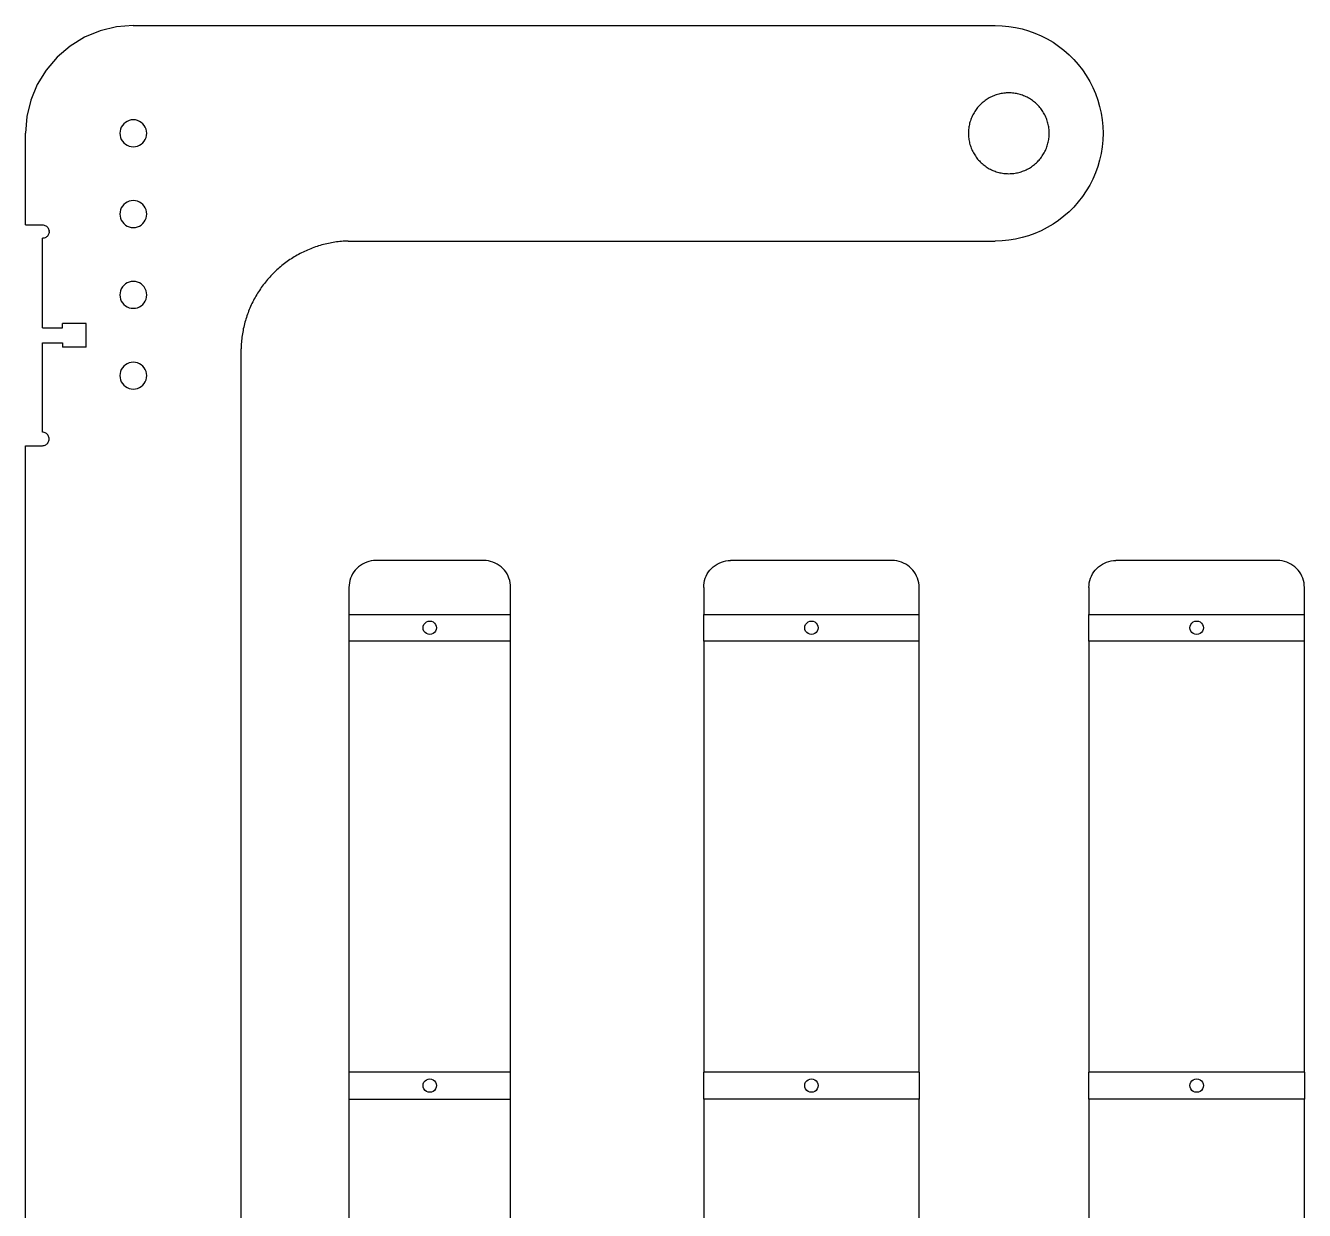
# Model space of a CAD drawing. Extents: x -24.7 to 24.7, y -45.9 to 45.9.
# Drawn here: x 0.98 to 24.72, y -23.93 to -1.93 of the extents above; entities that cross this region are included whole.
import ezdxf

# ---------------------------------------------------------------- set-up
doc = ezdxf.new("R2010")
doc.units = 0
doc.header["$MEASUREMENT"] = 0
doc.layers.get('0').update_dxf_attribs({"linetype": 'CONTINUOUS'})

msp = doc.modelspace()

# ---------------------------------------------------------------- linework, layer by layer
for p, q in [((2.363, -2.026), (2.073, -2.146)), ((2.668, -1.953), (2.363, -2.026)), ((2.981, -1.928), (2.668, -1.953)), ((18.981, -1.928), (19.107, -1.932)), ((19.107, -1.932), (19.232, -1.944)), ((19.232, -1.944), (19.356, -1.963)), ((19.356, -1.963), (19.479, -1.991)), ((19.479, -1.991), (19.599, -2.026)), ((19.599, -2.026), (19.717, -2.068)), ((19.717, -2.068), (19.833, -2.118)), ((19.833, -2.118), (19.945, -2.175)), ((1.806, -2.31), (1.567, -2.514)), ((2.073, -2.146), (1.806, -2.31)), ((19.945, -2.175), (20.053, -2.239)), ((20.053, -2.239), (20.157, -2.31)), ((20.157, -2.31), (20.256, -2.387)), ((1.567, -2.514), (1.363, -2.753)), ((20.256, -2.387), (20.35, -2.47)), ((20.35, -2.47), (20.439, -2.559)), ((20.439, -2.559), (20.522, -2.653)), ((1.363, -2.753), (1.199, -3.02)), ((20.522, -2.653), (20.599, -2.752)), ((20.599, -2.752), (20.67, -2.856)), ((1.199, -3.02), (1.079, -3.31)), ((20.67, -2.856), (20.734, -2.964)), ((20.734, -2.964), (20.791, -3.076)), ((20.791, -3.076), (20.841, -3.192)), ((1.079, -3.31), (1.006, -3.616)), ((18.79, -3.321), (18.772, -3.335)), ((18.81, -3.308), (18.79, -3.321)), ((18.829, -3.295), (18.81, -3.308)), ((18.849, -3.282), (18.829, -3.295)), ((18.87, -3.271), (18.849, -3.282)), ((18.891, -3.26), (18.87, -3.271)), ((18.912, -3.249), (18.891, -3.26)), ((18.933, -3.239), (18.912, -3.249)), ((18.955, -3.23), (18.933, -3.239)), ((18.977, -3.222), (18.955, -3.23)), ((18.999, -3.215), (18.977, -3.222)), ((19.022, -3.208), (18.999, -3.215)), ((19.045, -3.201), (19.022, -3.208)), ((19.068, -3.196), (19.045, -3.201)), ((19.091, -3.191), (19.068, -3.196)), ((19.114, -3.187), (19.091, -3.191)), ((19.137, -3.184), (19.114, -3.187)), ((19.161, -3.181), (19.137, -3.184)), ((19.184, -3.179), (19.161, -3.181)), ((19.208, -3.178), (19.184, -3.179)), ((19.231, -3.178), (19.208, -3.178)), ((19.255, -3.178), (19.231, -3.178)), ((19.278, -3.179), (19.255, -3.178)), ((19.302, -3.181), (19.278, -3.179)), ((19.325, -3.184), (19.302, -3.181)), ((19.349, -3.187), (19.325, -3.184)), ((19.372, -3.191), (19.349, -3.187)), ((19.395, -3.196), (19.372, -3.191)), ((19.418, -3.201), (19.395, -3.196)), ((19.44, -3.208), (19.418, -3.201)), ((19.463, -3.215), (19.44, -3.208)), ((19.485, -3.222), (19.463, -3.215)), ((19.507, -3.23), (19.485, -3.222)), ((19.529, -3.239), (19.507, -3.23)), ((19.551, -3.249), (19.529, -3.239)), ((19.572, -3.26), (19.551, -3.249)), ((19.593, -3.271), (19.572, -3.26)), ((19.613, -3.282), (19.593, -3.271)), ((19.633, -3.295), (19.613, -3.282)), ((19.653, -3.308), (19.633, -3.295)), ((19.672, -3.321), (19.653, -3.308)), ((19.691, -3.335), (19.672, -3.321)), ((20.841, -3.192), (20.883, -3.31)), ((20.883, -3.31), (20.918, -3.43)), ((18.586, -3.546), (18.574, -3.566)), ((18.598, -3.526), (18.586, -3.546)), ((18.611, -3.506), (18.598, -3.526)), ((18.624, -3.487), (18.611, -3.506)), ((18.639, -3.468), (18.624, -3.487)), ((18.653, -3.45), (18.639, -3.468)), ((18.669, -3.432), (18.653, -3.45)), ((18.685, -3.414), (18.669, -3.432)), ((18.701, -3.397), (18.685, -3.414)), ((18.718, -3.381), (18.701, -3.397)), ((18.735, -3.365), (18.718, -3.381)), ((18.753, -3.35), (18.735, -3.365)), ((18.772, -3.335), (18.753, -3.35)), ((19.709, -3.35), (19.691, -3.335)), ((19.727, -3.365), (19.709, -3.35)), ((19.745, -3.381), (19.727, -3.365)), ((19.762, -3.397), (19.745, -3.381)), ((19.778, -3.414), (19.762, -3.397)), ((19.794, -3.432), (19.778, -3.414)), ((19.809, -3.45), (19.794, -3.432)), ((19.824, -3.468), (19.809, -3.45)), ((19.838, -3.487), (19.824, -3.468)), ((19.852, -3.506), (19.838, -3.487)), ((19.864, -3.526), (19.852, -3.506)), ((19.877, -3.546), (19.864, -3.526)), ((19.888, -3.566), (19.877, -3.546)), ((20.918, -3.43), (20.946, -3.553)), ((20.946, -3.553), (20.965, -3.677)), ((1.006, -3.616), (0.981, -3.928)), ((2.779, -3.781), (2.758, -3.815)), ((2.804, -3.752), (2.779, -3.781)), ((2.834, -3.726), (2.804, -3.752)), ((2.868, -3.706), (2.834, -3.726)), ((2.904, -3.691), (2.868, -3.706)), ((2.942, -3.681), (2.904, -3.691)), ((2.981, -3.678), (2.942, -3.681)), ((3.02, -3.681), (2.981, -3.678)), ((3.058, -3.691), (3.02, -3.681)), ((3.095, -3.706), (3.058, -3.691)), ((3.128, -3.726), (3.095, -3.706)), ((3.158, -3.752), (3.128, -3.726)), ((3.183, -3.781), (3.158, -3.752)), ((3.204, -3.815), (3.183, -3.781)), ((18.495, -3.787), (18.49, -3.81)), ((18.499, -3.764), (18.495, -3.787)), ((18.505, -3.741), (18.499, -3.764)), ((18.511, -3.719), (18.505, -3.741)), ((18.518, -3.696), (18.511, -3.719)), ((18.526, -3.674), (18.518, -3.696)), ((18.534, -3.652), (18.526, -3.674)), ((18.543, -3.63), (18.534, -3.652)), ((18.553, -3.608), (18.543, -3.63)), ((18.563, -3.587), (18.553, -3.608)), ((18.574, -3.566), (18.563, -3.587)), ((19.899, -3.587), (19.888, -3.566)), ((19.91, -3.608), (19.899, -3.587)), ((19.92, -3.63), (19.91, -3.608)), ((19.929, -3.652), (19.92, -3.63)), ((19.937, -3.674), (19.929, -3.652)), ((19.945, -3.696), (19.937, -3.674)), ((19.951, -3.719), (19.945, -3.696)), ((19.958, -3.741), (19.951, -3.719)), ((19.963, -3.764), (19.958, -3.741)), ((19.968, -3.787), (19.963, -3.764)), ((19.972, -3.81), (19.968, -3.787)), ((20.965, -3.677), (20.977, -3.802)), ((2.734, -3.889), (2.731, -3.928)), ((2.731, -3.928), (2.734, -3.968)), ((2.743, -3.851), (2.734, -3.889)), ((2.734, -3.968), (2.743, -4.006)), ((2.758, -3.815), (2.743, -3.851)), ((2.743, -4.006), (2.758, -4.042)), ((3.219, -3.851), (3.204, -3.815)), ((3.204, -4.042), (3.219, -4.006)), ((3.228, -3.889), (3.219, -3.851)), ((3.219, -4.006), (3.228, -3.968)), ((3.231, -3.928), (3.228, -3.889)), ((3.228, -3.968), (3.231, -3.928)), ((18.482, -3.904), (18.481, -3.928)), ((18.481, -3.928), (18.482, -3.951)), ((18.483, -3.881), (18.482, -3.904)), ((18.482, -3.951), (18.483, -3.975)), ((18.485, -3.857), (18.483, -3.881)), ((18.483, -3.975), (18.485, -3.998)), ((18.487, -3.834), (18.485, -3.857)), ((18.485, -3.998), (18.487, -4.022)), ((18.49, -3.81), (18.487, -3.834)), ((18.487, -4.022), (18.49, -4.045)), ((19.975, -3.834), (19.972, -3.81)), ((19.972, -4.045), (19.975, -4.022)), ((19.978, -3.857), (19.975, -3.834)), ((19.975, -4.022), (19.978, -3.998)), ((19.98, -3.881), (19.978, -3.857)), ((19.978, -3.998), (19.98, -3.975)), ((19.981, -3.904), (19.98, -3.881)), ((19.98, -3.975), (19.981, -3.951)), ((19.981, -3.928), (19.981, -3.904)), ((19.981, -3.951), (19.981, -3.928)), ((20.977, -3.802), (20.981, -3.928)), ((20.981, -3.928), (20.977, -4.053)), ((2.758, -4.042), (2.779, -4.075)), ((2.779, -4.075), (2.804, -4.105)), ((2.804, -4.105), (2.834, -4.131)), ((2.834, -4.131), (2.868, -4.151)), ((2.868, -4.151), (2.904, -4.166)), ((2.904, -4.166), (2.942, -4.175)), ((2.942, -4.175), (2.981, -4.178)), ((2.981, -4.178), (3.02, -4.175)), ((3.02, -4.175), (3.058, -4.166)), ((3.058, -4.166), (3.095, -4.151)), ((3.095, -4.151), (3.128, -4.131)), ((3.128, -4.131), (3.158, -4.105)), ((3.158, -4.105), (3.183, -4.075)), ((3.183, -4.075), (3.204, -4.042)), ((18.49, -4.045), (18.495, -4.068)), ((18.495, -4.068), (18.499, -4.091)), ((18.499, -4.091), (18.505, -4.114)), ((18.505, -4.114), (18.511, -4.137)), ((18.511, -4.137), (18.518, -4.16)), ((18.518, -4.16), (18.526, -4.182)), ((18.526, -4.182), (18.534, -4.204)), ((18.534, -4.204), (18.543, -4.226)), ((18.543, -4.226), (18.553, -4.247)), ((18.553, -4.247), (18.563, -4.268)), ((18.563, -4.268), (18.574, -4.289)), ((19.888, -4.289), (19.899, -4.268)), ((19.899, -4.268), (19.91, -4.247)), ((19.91, -4.247), (19.92, -4.226)), ((19.92, -4.226), (19.929, -4.204)), ((19.929, -4.204), (19.937, -4.182)), ((19.937, -4.182), (19.945, -4.16)), ((19.945, -4.16), (19.951, -4.137)), ((19.951, -4.137), (19.958, -4.114)), ((19.958, -4.114), (19.963, -4.091)), ((19.963, -4.091), (19.968, -4.068)), ((19.968, -4.068), (19.972, -4.045)), ((20.965, -4.178), (20.946, -4.303)), ((20.977, -4.053), (20.965, -4.178)), ((18.574, -4.289), (18.586, -4.31)), ((18.586, -4.31), (18.598, -4.33)), ((18.598, -4.33), (18.611, -4.349)), ((18.611, -4.349), (18.624, -4.369)), ((18.624, -4.369), (18.639, -4.387)), ((18.639, -4.387), (18.653, -4.406)), ((18.653, -4.406), (18.669, -4.424)), ((18.669, -4.424), (18.685, -4.441)), ((18.685, -4.441), (18.701, -4.458)), ((18.701, -4.458), (18.718, -4.475)), ((18.718, -4.475), (18.735, -4.49)), ((18.735, -4.49), (18.753, -4.506)), ((18.753, -4.506), (18.772, -4.52)), ((19.691, -4.52), (19.709, -4.506)), ((19.709, -4.506), (19.727, -4.49)), ((19.727, -4.49), (19.745, -4.475)), ((19.745, -4.475), (19.762, -4.458)), ((19.762, -4.458), (19.778, -4.441)), ((19.778, -4.441), (19.794, -4.424)), ((19.794, -4.424), (19.809, -4.406)), ((19.809, -4.406), (19.824, -4.387)), ((19.824, -4.387), (19.838, -4.369)), ((19.838, -4.369), (19.852, -4.349)), ((19.852, -4.349), (19.864, -4.33)), ((19.864, -4.33), (19.877, -4.31)), ((19.877, -4.31), (19.888, -4.289)), ((20.918, -4.425), (20.883, -4.546)), ((20.946, -4.303), (20.918, -4.425)), ((18.772, -4.52), (18.79, -4.535)), ((18.79, -4.535), (18.81, -4.548)), ((18.81, -4.548), (18.829, -4.561)), ((18.829, -4.561), (18.849, -4.573)), ((18.849, -4.573), (18.87, -4.585)), ((18.87, -4.585), (18.891, -4.596)), ((18.891, -4.596), (18.912, -4.606)), ((18.912, -4.606), (18.933, -4.616)), ((18.933, -4.616), (18.955, -4.625)), ((18.955, -4.625), (18.977, -4.633)), ((18.977, -4.633), (18.999, -4.641)), ((18.999, -4.641), (19.022, -4.648)), ((19.022, -4.648), (19.045, -4.654)), ((19.045, -4.654), (19.068, -4.66)), ((19.068, -4.66), (19.091, -4.665)), ((19.091, -4.665), (19.114, -4.669)), ((19.114, -4.669), (19.137, -4.672)), ((19.137, -4.672), (19.161, -4.674)), ((19.161, -4.674), (19.184, -4.676)), ((19.184, -4.676), (19.208, -4.677)), ((19.208, -4.677), (19.231, -4.678)), ((19.231, -4.678), (19.255, -4.677)), ((19.255, -4.677), (19.278, -4.676)), ((19.278, -4.676), (19.302, -4.674)), ((19.302, -4.674), (19.325, -4.672)), ((19.325, -4.672), (19.349, -4.669)), ((19.349, -4.669), (19.372, -4.665)), ((19.372, -4.665), (19.395, -4.66)), ((19.395, -4.66), (19.418, -4.654)), ((19.418, -4.654), (19.44, -4.648)), ((19.44, -4.648), (19.463, -4.641)), ((19.463, -4.641), (19.485, -4.633)), ((19.485, -4.633), (19.507, -4.625)), ((19.507, -4.625), (19.529, -4.616)), ((19.529, -4.616), (19.551, -4.606)), ((19.551, -4.606), (19.572, -4.596)), ((19.572, -4.596), (19.593, -4.585)), ((19.593, -4.585), (19.613, -4.573)), ((19.613, -4.573), (19.633, -4.561)), ((19.633, -4.561), (19.653, -4.548)), ((19.653, -4.548), (19.672, -4.535)), ((19.672, -4.535), (19.691, -4.52)), ((20.841, -4.664), (20.791, -4.779)), ((20.883, -4.546), (20.841, -4.664)), ((20.734, -4.891), (20.67, -4.999)), ((20.791, -4.779), (20.734, -4.891)), ((2.868, -5.206), (2.834, -5.226)), ((2.904, -5.191), (2.868, -5.206)), ((2.942, -5.181), (2.904, -5.191)), ((2.981, -5.178), (2.942, -5.181)), ((3.02, -5.181), (2.981, -5.178)), ((3.058, -5.191), (3.02, -5.181)), ((3.095, -5.206), (3.058, -5.191)), ((3.128, -5.226), (3.095, -5.206)), ((20.522, -5.203), (20.439, -5.297)), ((20.599, -5.103), (20.522, -5.203)), ((20.67, -4.999), (20.599, -5.103)), ((2.734, -5.389), (2.731, -5.428)), ((2.731, -5.428), (2.734, -5.468)), ((2.743, -5.351), (2.734, -5.389)), ((2.758, -5.315), (2.743, -5.351)), ((2.779, -5.281), (2.758, -5.315)), ((2.804, -5.252), (2.779, -5.281)), ((2.834, -5.226), (2.804, -5.252)), ((3.158, -5.252), (3.128, -5.226)), ((3.183, -5.281), (3.158, -5.252)), ((3.204, -5.315), (3.183, -5.281)), ((3.219, -5.351), (3.204, -5.315)), ((3.228, -5.389), (3.219, -5.351)), ((3.231, -5.428), (3.228, -5.389)), ((3.228, -5.468), (3.231, -5.428)), ((20.35, -5.386), (20.256, -5.469)), ((20.439, -5.297), (20.35, -5.386)), ((1.294, -5.628), (1.31, -5.63)), ((1.31, -5.63), (1.326, -5.633)), ((1.326, -5.633), (1.341, -5.638)), ((1.341, -5.638), (1.356, -5.645)), ((1.356, -5.645), (1.37, -5.654)), ((1.37, -5.654), (1.382, -5.665)), ((1.382, -5.665), (1.393, -5.677)), ((1.393, -5.677), (1.402, -5.691)), ((1.402, -5.691), (1.409, -5.706)), ((2.734, -5.468), (2.743, -5.506)), ((2.743, -5.506), (2.758, -5.542)), ((2.758, -5.542), (2.779, -5.575)), ((2.779, -5.575), (2.804, -5.605)), ((2.804, -5.605), (2.834, -5.631)), ((2.834, -5.631), (2.868, -5.651)), ((2.868, -5.651), (2.904, -5.666)), ((2.904, -5.666), (2.942, -5.675)), ((2.942, -5.675), (2.981, -5.678)), ((2.981, -5.678), (3.02, -5.675)), ((3.02, -5.675), (3.058, -5.666)), ((3.058, -5.666), (3.095, -5.651)), ((3.095, -5.651), (3.128, -5.631)), ((3.128, -5.631), (3.158, -5.605)), ((3.158, -5.605), (3.183, -5.575)), ((3.183, -5.575), (3.204, -5.542)), ((3.204, -5.542), (3.219, -5.506)), ((3.219, -5.506), (3.228, -5.468)), ((19.945, -5.68), (19.833, -5.738)), ((20.053, -5.617), (19.945, -5.68)), ((20.157, -5.546), (20.053, -5.617)), ((20.256, -5.469), (20.157, -5.546)), ((1.31, -5.877), (1.294, -5.878)), ((1.326, -5.874), (1.31, -5.877)), ((1.342, -5.869), (1.326, -5.874)), ((1.356, -5.862), (1.342, -5.869)), ((1.37, -5.853), (1.356, -5.862)), ((1.382, -5.842), (1.37, -5.853)), ((1.393, -5.83), (1.382, -5.842)), ((1.402, -5.816), (1.393, -5.83)), ((1.409, -5.801), (1.402, -5.816)), ((1.409, -5.706), (1.414, -5.721)), ((1.414, -5.786), (1.409, -5.801)), ((1.414, -5.721), (1.418, -5.737)), ((1.418, -5.77), (1.414, -5.786)), ((1.419, -5.753), (1.418, -5.737)), ((1.419, -5.753), (1.418, -5.77)), ((6.878, -5.933), (6.847, -5.935)), ((6.909, -5.931), (6.878, -5.933)), ((6.94, -5.929), (6.909, -5.931)), ((6.972, -5.928), (6.94, -5.929)), ((19.107, -5.924), (18.981, -5.928)), ((19.232, -5.912), (19.107, -5.924)), ((19.356, -5.892), (19.232, -5.912)), ((19.479, -5.865), (19.356, -5.892)), ((19.599, -5.83), (19.479, -5.865)), ((19.717, -5.787), (19.599, -5.83)), ((19.833, -5.738), (19.717, -5.787)), ((6.076, -6.163), (6.049, -6.177)), ((6.104, -6.148), (6.076, -6.163)), ((6.132, -6.135), (6.104, -6.148)), ((6.16, -6.121), (6.132, -6.135)), ((6.188, -6.108), (6.16, -6.121)), ((6.216, -6.096), (6.188, -6.108)), ((6.245, -6.083), (6.216, -6.096)), ((6.274, -6.072), (6.245, -6.083)), ((6.303, -6.06), (6.274, -6.072)), ((6.332, -6.05), (6.303, -6.06)), ((6.361, -6.039), (6.332, -6.05)), ((6.391, -6.029), (6.361, -6.039)), ((6.421, -6.02), (6.391, -6.029)), ((6.45, -6.011), (6.421, -6.02)), ((6.48, -6.002), (6.45, -6.011)), ((6.51, -5.994), (6.48, -6.002)), ((6.541, -5.986), (6.51, -5.994)), ((6.571, -5.979), (6.541, -5.986)), ((6.601, -5.972), (6.571, -5.979)), ((6.632, -5.966), (6.601, -5.972)), ((6.662, -5.96), (6.632, -5.966)), ((6.693, -5.955), (6.662, -5.96)), ((6.724, -5.95), (6.693, -5.955)), ((6.754, -5.946), (6.724, -5.95)), ((6.785, -5.942), (6.754, -5.946)), ((6.816, -5.938), (6.785, -5.942)), ((6.847, -5.935), (6.816, -5.938)), ((5.715, -6.405), (5.691, -6.425)), ((5.739, -6.385), (5.715, -6.405)), ((5.763, -6.366), (5.739, -6.385)), ((5.788, -6.347), (5.763, -6.366)), ((5.813, -6.328), (5.788, -6.347)), ((5.838, -6.31), (5.813, -6.328)), ((5.863, -6.292), (5.838, -6.31)), ((5.889, -6.274), (5.863, -6.292)), ((5.915, -6.257), (5.889, -6.274)), ((5.941, -6.24), (5.915, -6.257)), ((5.968, -6.224), (5.941, -6.24)), ((5.994, -6.208), (5.968, -6.224)), ((6.021, -6.193), (5.994, -6.208)), ((6.049, -6.177), (6.021, -6.193)), ((5.472, -6.645), (5.452, -6.669)), ((5.492, -6.622), (5.472, -6.645)), ((5.513, -6.599), (5.492, -6.622)), ((5.534, -6.576), (5.513, -6.599)), ((5.555, -6.553), (5.534, -6.576)), ((5.577, -6.531), (5.555, -6.553)), ((5.599, -6.509), (5.577, -6.531)), ((5.622, -6.488), (5.599, -6.509)), ((5.645, -6.466), (5.622, -6.488)), ((5.668, -6.445), (5.645, -6.466)), ((5.691, -6.425), (5.668, -6.445)), ((2.743, -6.851), (2.734, -6.889)), ((2.758, -6.815), (2.743, -6.851)), ((2.779, -6.781), (2.758, -6.815)), ((2.804, -6.752), (2.779, -6.781)), ((2.834, -6.726), (2.804, -6.752)), ((2.868, -6.706), (2.834, -6.726)), ((2.904, -6.691), (2.868, -6.706)), ((2.942, -6.681), (2.904, -6.691)), ((2.981, -6.678), (2.942, -6.681)), ((3.02, -6.681), (2.981, -6.678)), ((3.058, -6.691), (3.02, -6.681)), ((3.095, -6.706), (3.058, -6.691)), ((3.128, -6.726), (3.095, -6.706)), ((3.158, -6.752), (3.128, -6.726)), ((3.183, -6.781), (3.158, -6.752)), ((3.204, -6.815), (3.183, -6.781)), ((3.219, -6.851), (3.204, -6.815)), ((3.228, -6.889), (3.219, -6.851)), ((5.305, -6.87), (5.288, -6.896)), ((5.322, -6.844), (5.305, -6.87)), ((5.339, -6.818), (5.322, -6.844)), ((5.357, -6.793), (5.339, -6.818)), ((5.375, -6.767), (5.357, -6.793)), ((5.394, -6.742), (5.375, -6.767)), ((5.413, -6.718), (5.394, -6.742)), ((5.432, -6.693), (5.413, -6.718)), ((5.452, -6.669), (5.432, -6.693)), ((2.734, -6.889), (2.731, -6.928)), ((2.731, -6.928), (2.734, -6.968)), ((2.734, -6.968), (2.743, -7.006)), ((2.743, -7.006), (2.758, -7.042)), ((2.758, -7.042), (2.779, -7.075)), ((2.779, -7.075), (2.804, -7.105)), ((2.804, -7.105), (2.834, -7.131)), ((3.128, -7.131), (3.158, -7.105)), ((3.158, -7.105), (3.183, -7.075)), ((3.183, -7.075), (3.204, -7.042)), ((3.204, -7.042), (3.219, -7.006)), ((3.219, -7.006), (3.228, -6.968)), ((3.231, -6.928), (3.228, -6.889)), ((3.228, -6.968), (3.231, -6.928)), ((5.17, -7.115), (5.157, -7.144)), ((5.183, -7.087), (5.17, -7.115)), ((5.197, -7.059), (5.183, -7.087)), ((5.211, -7.031), (5.197, -7.059)), ((5.226, -7.004), (5.211, -7.031)), ((5.241, -6.977), (5.226, -7.004)), ((5.256, -6.95), (5.241, -6.977)), ((5.272, -6.923), (5.256, -6.95)), ((5.288, -6.896), (5.272, -6.923)), ((2.834, -7.131), (2.868, -7.151)), ((2.868, -7.151), (2.904, -7.166)), ((2.904, -7.166), (2.942, -7.175)), ((2.942, -7.175), (2.981, -7.178)), ((2.981, -7.178), (3.02, -7.175)), ((3.02, -7.175), (3.058, -7.166)), ((3.058, -7.166), (3.095, -7.151)), ((3.095, -7.151), (3.128, -7.131)), ((5.079, -7.347), (5.07, -7.377)), ((5.089, -7.317), (5.079, -7.347)), ((5.099, -7.288), (5.089, -7.317)), ((5.11, -7.259), (5.099, -7.288)), ((5.121, -7.23), (5.11, -7.259)), ((5.133, -7.201), (5.121, -7.23)), ((5.145, -7.172), (5.133, -7.201)), ((5.157, -7.144), (5.145, -7.172)), ((5.017, -7.588), (5.011, -7.618)), ((5.023, -7.557), (5.017, -7.588)), ((5.03, -7.527), (5.023, -7.557)), ((5.037, -7.497), (5.03, -7.527)), ((5.044, -7.466), (5.037, -7.497)), ((5.052, -7.436), (5.044, -7.466)), ((5.061, -7.406), (5.052, -7.436)), ((5.07, -7.377), (5.061, -7.406)), ((4.987, -7.804), (4.984, -7.835)), ((4.99, -7.773), (4.987, -7.804)), ((4.993, -7.742), (4.99, -7.773)), ((4.997, -7.711), (4.993, -7.742)), ((5.001, -7.68), (4.997, -7.711)), ((5.006, -7.649), (5.001, -7.68)), ((5.011, -7.618), (5.006, -7.649)), ((4.981, -7.897), (4.98, -7.928)), ((4.983, -7.866), (4.981, -7.897)), ((4.984, -7.835), (4.983, -7.866)), ((2.779, -8.281), (2.758, -8.315)), ((2.804, -8.252), (2.779, -8.281)), ((2.834, -8.226), (2.804, -8.252)), ((2.868, -8.206), (2.834, -8.226)), ((2.904, -8.191), (2.868, -8.206)), ((2.942, -8.181), (2.904, -8.191)), ((2.981, -8.178), (2.942, -8.181)), ((3.02, -8.181), (2.981, -8.178)), ((3.058, -8.191), (3.02, -8.181)), ((3.095, -8.206), (3.058, -8.191)), ((3.128, -8.226), (3.095, -8.206)), ((3.158, -8.252), (3.128, -8.226)), ((3.183, -8.281), (3.158, -8.252)), ((3.204, -8.315), (3.183, -8.281)), ((2.734, -8.389), (2.731, -8.428)), ((2.731, -8.428), (2.734, -8.468)), ((2.743, -8.351), (2.734, -8.389)), ((2.734, -8.468), (2.743, -8.506)), ((2.758, -8.315), (2.743, -8.351)), ((2.743, -8.506), (2.758, -8.542)), ((2.758, -8.542), (2.779, -8.575)), ((3.183, -8.575), (3.204, -8.542)), ((3.219, -8.351), (3.204, -8.315)), ((3.204, -8.542), (3.219, -8.506)), ((3.228, -8.389), (3.219, -8.351)), ((3.219, -8.506), (3.228, -8.468)), ((3.231, -8.428), (3.228, -8.389)), ((3.228, -8.468), (3.231, -8.428)), ((2.779, -8.575), (2.804, -8.605)), ((2.804, -8.605), (2.834, -8.631)), ((2.834, -8.631), (2.868, -8.651)), ((2.868, -8.651), (2.904, -8.666)), ((2.904, -8.666), (2.942, -8.675)), ((2.942, -8.675), (2.981, -8.678)), ((2.981, -8.678), (3.02, -8.675)), ((3.02, -8.675), (3.058, -8.666)), ((3.058, -8.666), (3.095, -8.651)), ((3.095, -8.651), (3.128, -8.631)), ((3.128, -8.631), (3.158, -8.605)), ((3.158, -8.605), (3.183, -8.575)), ((1.31, -9.48), (1.294, -9.478)), ((1.326, -9.483), (1.31, -9.48)), ((1.342, -9.488), (1.326, -9.483)), ((1.356, -9.495), (1.342, -9.488)), ((1.294, -9.728), (1.31, -9.727)), ((1.31, -9.727), (1.326, -9.724)), ((1.326, -9.724), (1.342, -9.719)), ((1.342, -9.719), (1.356, -9.712)), ((1.37, -9.504), (1.356, -9.495)), ((1.356, -9.712), (1.37, -9.703)), ((1.382, -9.515), (1.37, -9.504)), ((1.37, -9.703), (1.382, -9.692)), ((1.393, -9.527), (1.382, -9.515)), ((1.382, -9.692), (1.393, -9.68)), ((1.402, -9.541), (1.393, -9.527)), ((1.393, -9.68), (1.402, -9.666)), ((1.409, -9.556), (1.402, -9.541)), ((1.402, -9.666), (1.409, -9.651)), ((1.414, -9.571), (1.409, -9.556)), ((1.409, -9.651), (1.414, -9.636)), ((1.418, -9.587), (1.414, -9.571)), ((1.414, -9.636), (1.418, -9.62)), ((1.419, -9.603), (1.418, -9.587)), ((1.418, -9.62), (1.419, -9.603)), ((7.398, -11.868), (7.355, -11.877)), ((7.441, -11.862), (7.398, -11.868)), ((7.484, -11.86), (7.441, -11.862)), ((9.528, -11.862), (9.484, -11.86)), ((9.571, -11.868), (9.528, -11.862)), ((9.614, -11.877), (9.571, -11.868)), ((13.938, -11.877), (13.981, -11.868)), ((13.981, -11.868), (14.024, -11.862)), ((14.024, -11.862), (14.068, -11.86)), ((17.111, -11.862), (17.068, -11.86)), ((17.155, -11.868), (17.111, -11.862)), ((17.197, -11.877), (17.155, -11.868)), ((21.089, -11.877), (21.132, -11.868)), ((21.132, -11.868), (21.175, -11.862)), ((21.175, -11.862), (21.219, -11.86)), ((24.262, -11.862), (24.219, -11.86)), ((24.306, -11.868), (24.262, -11.862)), ((24.348, -11.877), (24.306, -11.868)), ((7.075, -12.073), (7.051, -12.11)), ((7.101, -12.039), (7.075, -12.073)), ((7.131, -12.007), (7.101, -12.039)), ((7.163, -11.977), (7.131, -12.007)), ((7.198, -11.951), (7.163, -11.977)), ((7.234, -11.927), (7.198, -11.951)), ((7.273, -11.907), (7.234, -11.927)), ((7.313, -11.89), (7.273, -11.907)), ((7.355, -11.877), (7.313, -11.89)), ((9.656, -11.89), (9.614, -11.877)), ((9.696, -11.907), (9.656, -11.89)), ((9.734, -11.927), (9.696, -11.907)), ((9.771, -11.951), (9.734, -11.927)), ((9.806, -11.977), (9.771, -11.951)), ((9.838, -12.007), (9.806, -11.977)), ((9.868, -12.039), (9.838, -12.007)), ((9.894, -12.073), (9.868, -12.039)), ((9.918, -12.11), (9.894, -12.073)), ((13.635, -12.11), (13.658, -12.073)), ((13.658, -12.073), (13.685, -12.039)), ((13.685, -12.039), (13.714, -12.007)), ((13.714, -12.007), (13.747, -11.977)), ((13.747, -11.977), (13.781, -11.951)), ((13.781, -11.951), (13.818, -11.927)), ((13.818, -11.927), (13.857, -11.907)), ((13.857, -11.907), (13.897, -11.89)), ((13.897, -11.89), (13.938, -11.877)), ((17.239, -11.89), (17.197, -11.877)), ((17.279, -11.907), (17.239, -11.89)), ((17.318, -11.927), (17.279, -11.907)), ((17.355, -11.951), (17.318, -11.927)), ((17.389, -11.977), (17.355, -11.951)), ((17.421, -12.007), (17.389, -11.977)), ((17.451, -12.039), (17.421, -12.007)), ((17.477, -12.073), (17.451, -12.039)), ((17.501, -12.11), (17.477, -12.073)), ((20.786, -12.11), (20.809, -12.073)), ((20.809, -12.073), (20.836, -12.039)), ((20.836, -12.039), (20.865, -12.007)), ((20.865, -12.007), (20.897, -11.977)), ((20.897, -11.977), (20.932, -11.951)), ((20.932, -11.951), (20.969, -11.927)), ((20.969, -11.927), (21.007, -11.907)), ((21.007, -11.907), (21.048, -11.89)), ((21.048, -11.89), (21.089, -11.877)), ((24.39, -11.89), (24.348, -11.877)), ((24.43, -11.907), (24.39, -11.89)), ((24.469, -11.927), (24.43, -11.907)), ((24.506, -11.951), (24.469, -11.927)), ((24.54, -11.977), (24.506, -11.951)), ((24.572, -12.007), (24.54, -11.977)), ((24.602, -12.039), (24.572, -12.007)), ((24.628, -12.073), (24.602, -12.039)), ((24.652, -12.11), (24.628, -12.073)), ((6.986, -12.317), (6.984, -12.36)), ((6.992, -12.273), (6.986, -12.317)), ((7.002, -12.231), (6.992, -12.273)), ((7.015, -12.189), (7.002, -12.231)), ((7.031, -12.149), (7.015, -12.189)), ((7.051, -12.11), (7.031, -12.149)), ((9.938, -12.149), (9.918, -12.11)), ((9.954, -12.189), (9.938, -12.149)), ((9.967, -12.231), (9.954, -12.189)), ((9.977, -12.273), (9.967, -12.231)), ((9.983, -12.317), (9.977, -12.273)), ((9.984, -12.36), (9.983, -12.317)), ((13.568, -12.36), (13.57, -12.317)), ((13.57, -12.317), (13.575, -12.273)), ((13.575, -12.273), (13.585, -12.231)), ((13.585, -12.231), (13.598, -12.189)), ((13.598, -12.189), (13.615, -12.149)), ((13.615, -12.149), (13.635, -12.11)), ((17.521, -12.149), (17.501, -12.11)), ((17.538, -12.189), (17.521, -12.149)), ((17.551, -12.231), (17.538, -12.189)), ((17.56, -12.273), (17.551, -12.231)), ((17.566, -12.317), (17.56, -12.273)), ((17.568, -12.36), (17.566, -12.317)), ((20.719, -12.36), (20.721, -12.317)), ((20.721, -12.317), (20.726, -12.273)), ((20.726, -12.273), (20.736, -12.231)), ((20.736, -12.231), (20.749, -12.189)), ((20.749, -12.189), (20.766, -12.149)), ((20.766, -12.149), (20.786, -12.11)), ((24.672, -12.149), (24.652, -12.11)), ((24.689, -12.189), (24.672, -12.149)), ((24.702, -12.231), (24.689, -12.189)), ((24.711, -12.273), (24.702, -12.231)), ((24.717, -12.317), (24.711, -12.273)), ((24.719, -12.36), (24.717, -12.317)), ((8.364, -13.077), (8.376, -13.047)), ((8.376, -13.047), (8.396, -13.021)), ((8.396, -13.021), (8.422, -13.001)), ((8.422, -13.001), (8.452, -12.989)), ((8.452, -12.989), (8.484, -12.985)), ((8.484, -12.985), (8.517, -12.989)), ((8.517, -12.989), (8.547, -13.001)), ((8.547, -13.001), (8.573, -13.021)), ((8.573, -13.021), (8.593, -13.047)), ((8.593, -13.047), (8.605, -13.077)), ((15.447, -13.077), (15.46, -13.047)), ((15.46, -13.047), (15.48, -13.021)), ((15.48, -13.021), (15.505, -13.001)), ((15.505, -13.001), (15.536, -12.989)), ((15.536, -12.989), (15.568, -12.985)), ((15.568, -12.985), (15.6, -12.989)), ((15.6, -12.989), (15.63, -13.001)), ((15.63, -13.001), (15.656, -13.021)), ((15.656, -13.021), (15.676, -13.047)), ((15.676, -13.047), (15.689, -13.077)), ((22.598, -13.077), (22.611, -13.047)), ((22.611, -13.047), (22.63, -13.021)), ((22.63, -13.021), (22.656, -13.001)), ((22.656, -13.001), (22.686, -12.989)), ((22.686, -12.989), (22.719, -12.985)), ((22.719, -12.985), (22.751, -12.989)), ((22.751, -12.989), (22.781, -13.001)), ((22.781, -13.001), (22.807, -13.021)), ((22.807, -13.021), (22.827, -13.047)), ((22.827, -13.047), (22.839, -13.077)), ((8.359, -13.11), (8.364, -13.077)), ((8.364, -13.142), (8.359, -13.11)), ((8.376, -13.172), (8.364, -13.142)), ((8.396, -13.198), (8.376, -13.172)), ((8.422, -13.218), (8.396, -13.198)), ((8.452, -13.23), (8.422, -13.218)), ((8.484, -13.235), (8.452, -13.23)), ((8.517, -13.23), (8.484, -13.235)), ((8.547, -13.218), (8.517, -13.23)), ((8.573, -13.198), (8.547, -13.218)), ((8.593, -13.172), (8.573, -13.198)), ((8.605, -13.142), (8.593, -13.172)), ((8.605, -13.077), (8.609, -13.11)), ((8.609, -13.11), (8.605, -13.142)), ((15.443, -13.11), (15.447, -13.077)), ((15.447, -13.142), (15.443, -13.11)), ((15.46, -13.172), (15.447, -13.142)), ((15.48, -13.198), (15.46, -13.172)), ((15.505, -13.218), (15.48, -13.198)), ((15.536, -13.23), (15.505, -13.218)), ((15.568, -13.235), (15.536, -13.23)), ((15.6, -13.23), (15.568, -13.235)), ((15.63, -13.218), (15.6, -13.23)), ((15.656, -13.198), (15.63, -13.218)), ((15.676, -13.172), (15.656, -13.198)), ((15.689, -13.142), (15.676, -13.172)), ((15.689, -13.077), (15.693, -13.11)), ((15.693, -13.11), (15.689, -13.142)), ((22.594, -13.11), (22.598, -13.077)), ((22.598, -13.142), (22.594, -13.11)), ((22.611, -13.172), (22.598, -13.142)), ((22.63, -13.198), (22.611, -13.172)), ((22.656, -13.218), (22.63, -13.198)), ((22.686, -13.23), (22.656, -13.218)), ((22.719, -13.235), (22.686, -13.23)), ((22.751, -13.23), (22.719, -13.235)), ((22.781, -13.218), (22.751, -13.23)), ((22.807, -13.198), (22.781, -13.218)), ((22.827, -13.172), (22.807, -13.198)), ((22.839, -13.142), (22.827, -13.172)), ((22.839, -13.077), (22.844, -13.11)), ((22.844, -13.11), (22.839, -13.142)), ((8.359, -21.61), (8.364, -21.577)), ((8.364, -21.577), (8.376, -21.547)), ((8.376, -21.547), (8.396, -21.521)), ((8.396, -21.521), (8.422, -21.501)), ((8.422, -21.501), (8.452, -21.489)), ((8.452, -21.489), (8.484, -21.485)), ((8.484, -21.485), (8.517, -21.489)), ((8.517, -21.489), (8.547, -21.501)), ((8.547, -21.501), (8.573, -21.521)), ((8.573, -21.521), (8.593, -21.547)), ((8.593, -21.547), (8.605, -21.577)), ((8.605, -21.577), (8.609, -21.61)), ((15.443, -21.61), (15.447, -21.577)), ((15.447, -21.577), (15.46, -21.547)), ((15.46, -21.547), (15.48, -21.521)), ((15.48, -21.521), (15.505, -21.501)), ((15.505, -21.501), (15.536, -21.489)), ((15.536, -21.489), (15.568, -21.485)), ((15.568, -21.485), (15.6, -21.489)), ((15.6, -21.489), (15.63, -21.501)), ((15.63, -21.501), (15.656, -21.521)), ((15.656, -21.521), (15.676, -21.547)), ((15.676, -21.547), (15.689, -21.577)), ((15.689, -21.577), (15.693, -21.61)), ((22.594, -21.61), (22.598, -21.577)), ((22.598, -21.577), (22.611, -21.547)), ((22.611, -21.547), (22.63, -21.521)), ((22.63, -21.521), (22.656, -21.501)), ((22.656, -21.501), (22.686, -21.489)), ((22.686, -21.489), (22.719, -21.485)), ((22.719, -21.485), (22.751, -21.489)), ((22.751, -21.489), (22.781, -21.501)), ((22.781, -21.501), (22.807, -21.521)), ((22.807, -21.521), (22.827, -21.547)), ((22.827, -21.547), (22.839, -21.577)), ((22.839, -21.577), (22.844, -21.61)), ((8.364, -21.642), (8.359, -21.61)), ((8.376, -21.672), (8.364, -21.642)), ((8.396, -21.698), (8.376, -21.672)), ((8.422, -21.718), (8.396, -21.698)), ((8.452, -21.73), (8.422, -21.718)), ((8.484, -21.735), (8.452, -21.73)), ((8.517, -21.73), (8.484, -21.735)), ((8.547, -21.718), (8.517, -21.73)), ((8.573, -21.698), (8.547, -21.718)), ((8.593, -21.672), (8.573, -21.698)), ((8.605, -21.642), (8.593, -21.672)), ((8.609, -21.61), (8.605, -21.642)), ((15.447, -21.642), (15.443, -21.61)), ((15.46, -21.672), (15.447, -21.642)), ((15.48, -21.698), (15.46, -21.672)), ((15.505, -21.718), (15.48, -21.698)), ((15.536, -21.73), (15.505, -21.718)), ((15.568, -21.735), (15.536, -21.73)), ((15.6, -21.73), (15.568, -21.735)), ((15.63, -21.718), (15.6, -21.73)), ((15.656, -21.698), (15.63, -21.718)), ((15.676, -21.672), (15.656, -21.698)), ((15.689, -21.642), (15.676, -21.672)), ((15.693, -21.61), (15.689, -21.642)), ((22.598, -21.642), (22.594, -21.61)), ((22.611, -21.672), (22.598, -21.642)), ((22.63, -21.698), (22.611, -21.672)), ((22.656, -21.718), (22.63, -21.698)), ((22.686, -21.73), (22.656, -21.718)), ((22.719, -21.735), (22.686, -21.73)), ((22.751, -21.73), (22.719, -21.735)), ((22.781, -21.718), (22.751, -21.73)), ((22.807, -21.698), (22.781, -21.718)), ((22.827, -21.672), (22.807, -21.698)), ((22.839, -21.642), (22.827, -21.672)), ((22.844, -21.61), (22.839, -21.642))]:
    msp.add_line(p, q)
at = {"color": 1}
for p, q in [((2.981, -1.928), (18.981, -1.928)), ((0.981, -5.628), (1.294, -5.628)), ((6.972, -5.928), (18.981, -5.928)), ((1.294, -7.538), (1.669, -7.538)), ((2.106, -7.46), (1.669, -7.46)), ((1.294, -7.819), (1.669, -7.819)), ((2.106, -7.897), (1.669, -7.897)), ((0.981, -9.728), (1.294, -9.728)), ((9.484, -11.86), (7.484, -11.86)), ((17.068, -11.86), (14.068, -11.86)), ((24.219, -11.86), (21.219, -11.86)), ((6.984, -12.86), (9.984, -12.86)), ((13.568, -12.86), (17.568, -12.86)), ((20.719, -12.86), (24.719, -12.86)), ((9.984, -13.36), (6.984, -13.36)), ((17.568, -13.36), (13.568, -13.36)), ((24.719, -13.36), (20.719, -13.36)), ((9.984, -21.36), (6.984, -21.36)), ((17.568, -21.36), (13.568, -21.36)), ((24.719, -21.36), (20.719, -21.36)), ((6.984, -21.86), (9.984, -21.86)), ((17.568, -21.86), (13.568, -21.86)), ((24.719, -21.86), (20.719, -21.86))]:
    msp.add_line(p, q, dxfattribs=at)
at = {"color": 3}
for p, q in [((0.981, -5.628), (0.981, -3.928)), ((1.294, -7.538), (1.294, -5.878)), ((1.669, -7.538), (1.669, -7.46)), ((2.106, -7.897), (2.106, -7.46)), ((1.294, -9.478), (1.294, -7.819)), ((1.669, -7.819), (1.669, -7.897)), ((4.98, -39.928), (4.98, -7.928)), ((0.981, -41.381), (0.981, -9.728)), ((6.984, -12.36), (6.984, -12.86)), ((9.984, -12.86), (9.984, -12.36)), ((13.568, -12.36), (13.568, -12.86)), ((17.568, -12.86), (17.568, -12.36)), ((20.719, -12.36), (20.719, -12.86)), ((24.719, -12.86), (24.719, -12.36)), ((6.984, -12.86), (6.984, -13.36)), ((9.984, -13.36), (9.984, -12.86)), ((13.568, -13.36), (13.568, -12.86)), ((17.568, -13.36), (17.568, -12.86)), ((20.719, -13.36), (20.719, -12.86)), ((24.719, -13.36), (24.719, -12.86)), ((6.984, -13.36), (6.984, -21.36)), ((9.984, -21.36), (9.984, -13.36)), ((13.568, -13.36), (13.568, -21.36)), ((17.568, -21.36), (17.568, -13.36)), ((20.719, -13.36), (20.719, -21.36)), ((24.719, -21.36), (24.719, -13.36)), ((6.984, -21.36), (6.984, -21.86)), ((9.984, -21.86), (9.984, -21.36)), ((13.568, -21.86), (13.568, -21.36)), ((17.568, -21.36), (17.568, -21.86)), ((20.719, -21.86), (20.719, -21.36)), ((24.719, -21.36), (24.719, -21.86)), ((6.984, -21.86), (6.984, -29.86)), ((9.984, -29.86), (9.984, -21.86)), ((13.568, -21.86), (13.568, -29.86)), ((17.568, -29.86), (17.568, -21.86)), ((20.719, -21.86), (20.719, -29.86)), ((24.719, -29.86), (24.719, -21.86))]:
    msp.add_line(p, q, dxfattribs=at)

doc.saveas('drawing.dxf')
